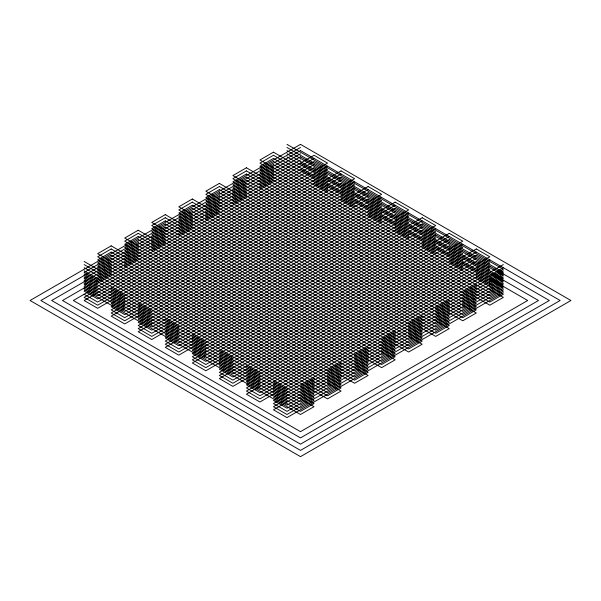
<?xml version="1.0" encoding="UTF-8"?>
<svg xmlns="http://www.w3.org/2000/svg" width="601" height="601" viewBox="0 0 601 601"><rect width="100%" height="100%" fill="white"/><g stroke="black" fill="none" stroke-linecap="round" stroke-linejoin="round"><path stroke-width="0.9" d="M300.5 147.478L84.14 272.396L97.662 280.201M97.662 269.271L111.185 261.465M124.707 253.66L138.23 245.847M151.752 238.041L165.275 230.236M178.797 222.43L192.32 214.625M205.843 206.812L219.365 199.006M232.887 191.201L246.41 183.395M259.933 175.582L273.455 167.777M300.5 153.728L84.14 278.639L97.662 286.444M97.662 272.396L111.185 264.59M124.707 256.777L138.23 248.972M151.752 241.166L165.275 233.361M178.797 225.548L192.32 217.742M205.843 209.937L219.365 202.131M232.887 194.326L246.41 186.513M259.933 178.707L273.455 170.902M97.662 275.521L111.185 267.708M124.707 259.902L138.23 252.097M151.752 244.291L165.275 236.478M178.797 228.673L192.32 220.867M205.843 213.062L219.365 205.257M232.887 197.444L246.41 189.638M259.933 181.833L273.455 174.027M300.5 159.971L84.14 284.889L97.662 292.695M97.662 278.639L111.185 270.833M124.707 263.028L138.23 255.222M151.752 247.409L165.275 239.604M178.797 231.798L192.32 223.993M205.843 216.18L219.365 208.374M232.887 200.569L246.41 192.763M259.933 184.958L273.455 177.145M97.662 281.764L111.185 273.958M124.707 266.145L138.23 258.34M151.752 250.534L165.275 242.729M178.797 234.923L192.32 227.11M205.843 219.305L219.365 211.499M232.887 203.694L246.41 195.881M259.933 188.075L273.455 180.27M314.022 158.409L84.14 291.132L97.662 298.937L327.545 166.214M314.022 164.659L84.14 297.375L97.662 305.188L327.545 172.464M341.067 174.027L111.185 306.743L124.707 314.556L354.59 181.833M341.067 180.27L111.185 312.993L124.707 320.799L354.59 188.075M368.113 189.638L138.23 322.361L151.752 330.167L381.635 197.444M368.113 195.881L138.23 328.604L151.752 336.41L381.635 203.694M395.157 205.249L165.275 337.972L178.797 345.778L408.68 213.062M395.157 211.499L165.275 344.223L178.797 352.028L408.68 219.305M422.202 220.867L192.32 353.591L205.843 361.396L435.725 228.673M422.202 227.11L192.32 359.834L205.843 367.639L435.725 234.923M449.248 236.478L219.365 369.202L232.887 377.007L462.77 244.291M449.248 242.729L219.365 375.452L232.887 383.258L462.77 250.534M476.292 252.097L246.41 384.82L259.933 392.626L489.815 259.902M476.292 258.34L246.41 391.063L259.933 398.869L489.815 266.145M503.337 264.59L273.455 397.306L286.977 405.119L503.337 280.201M503.337 267.708L273.455 400.431L286.977 408.237L503.337 283.326M300.5 386.375L314.022 378.57M327.545 370.764L341.067 362.959M354.59 355.153L368.113 347.34M381.635 339.535L395.157 331.729M408.68 323.924L422.202 316.111M435.725 308.305L449.248 300.5M462.77 292.695L476.292 284.889M489.815 277.076L503.337 269.271L286.977 144.36M503.337 270.833L273.455 403.556L286.977 411.362L503.337 286.444M300.5 389.501L314.022 381.695M327.545 373.89L341.067 366.077M354.59 358.271L368.113 350.466M381.635 342.66L395.157 334.855M408.68 327.042L422.202 319.236M435.725 311.431L449.248 303.625M462.77 295.812L476.292 288.007M489.815 280.201L503.337 272.396L286.977 147.478M503.337 273.958L273.455 406.674L286.977 414.487L503.337 289.569M300.5 392.626L314.022 384.82M327.545 377.007L341.067 369.202M354.59 361.396L368.113 353.591M381.635 345.778L395.157 337.972M408.68 330.167L422.202 322.361M435.725 314.556L449.248 306.743M462.77 298.937L476.292 291.132M489.815 283.326L503.337 275.513L286.977 150.603M503.337 277.076L273.455 409.799L286.977 417.605L503.337 292.695M300.5 395.743L314.022 387.938M327.545 380.132L341.067 372.327M354.59 364.522L368.113 356.709M381.635 348.903L395.157 341.098M408.68 333.292L422.202 325.479M435.725 317.674L449.248 309.868M462.77 302.063L476.292 294.257M489.815 286.444L503.337 278.639L286.977 153.728M300.5 398.869L314.022 391.063M327.545 383.258L341.067 375.452M354.59 367.639L368.113 359.834M381.635 352.028L395.157 344.223M408.68 336.41L422.202 328.604M435.725 320.799L449.248 312.993M462.77 305.188L476.292 297.375M489.815 289.569L503.337 281.764L286.977 156.846M300.5 163.096L538.496 300.5L300.5 437.904L62.504 300.5L314.022 155.283L327.545 163.096L97.662 295.812L84.14 288.007M314.022 174.027L327.545 181.833M341.067 189.638L354.59 197.444M368.113 205.257L381.635 213.062M395.157 220.867L408.68 228.673M422.202 236.478L435.725 244.291M449.248 252.097L462.77 259.902M476.292 267.708L489.815 275.521M300.5 169.339L527.678 300.5L300.5 431.661L73.322 300.5L314.022 161.534L327.545 169.339L97.662 302.063L84.14 294.257M314.022 180.27L327.545 188.075M341.067 195.881L354.59 203.694M368.113 211.499L381.635 219.305M395.157 227.11L408.68 234.923M422.202 242.729L435.725 250.534M449.248 258.34L462.77 266.145M476.292 273.958L489.815 281.764M314.022 183.395L327.545 191.201M341.067 199.006L354.59 206.812M368.113 214.625L381.635 222.43M395.157 230.236L408.68 238.041M422.202 245.847L435.725 253.66M449.248 261.465L462.77 269.271M476.292 277.076L489.815 284.889M84.14 261.465L314.022 394.188L300.5 401.994L84.14 277.076M84.14 264.59L314.022 397.306L300.5 405.119L84.14 280.201M84.14 267.708L314.022 400.431L300.5 408.237L84.14 283.326M84.14 270.833L314.022 403.556L300.5 411.362L84.14 286.444M111.185 288.007L124.707 295.812M138.23 303.625L151.752 311.431M165.275 319.236L178.797 327.042M192.32 334.855L205.843 342.66M219.365 350.466L232.887 358.271M246.41 366.077L259.933 373.89M273.455 381.695L286.977 389.501M84.14 273.958L314.022 406.674L300.5 414.487L84.14 289.569M84.14 275.513L97.662 283.326M111.185 291.132L124.707 298.937M138.23 306.743L151.752 314.556M165.275 322.361L178.797 330.167M192.32 337.972L205.843 345.778M219.365 353.591L232.887 361.396M246.41 369.202L259.933 377.007M273.455 384.82L286.977 392.626M111.185 294.257L124.707 302.063M138.23 309.868L151.752 317.674M165.275 325.479L178.797 333.292M192.32 341.098L205.843 348.903M219.365 356.709L232.887 364.522M246.41 372.327L259.933 380.132M273.455 387.938L286.977 395.743M84.14 281.764L97.662 289.569M111.185 297.375L124.707 305.188M138.23 312.993L151.752 320.799M165.275 328.604L178.797 336.41M192.32 344.223L205.843 352.028M219.365 359.834L232.887 367.639M246.41 375.452L259.933 383.258M273.455 391.063L286.977 398.869M111.185 300.5L124.707 308.305M138.23 316.111L151.752 323.924M165.275 331.729L178.797 339.535M192.32 347.34L205.843 355.153M219.365 362.959L232.887 370.764M246.41 378.57L259.933 386.375M273.455 394.188L286.977 401.994M111.185 245.847L97.662 253.66L327.545 386.375L341.067 378.57L111.185 245.847M138.23 230.236L124.707 238.041L354.59 370.764L368.113 362.959L138.23 230.236M165.275 214.625L151.752 222.43L381.635 355.153L395.157 347.34L165.275 214.625M192.32 199.006L178.797 206.812L408.68 339.535L422.202 331.729L192.32 199.006M219.365 183.395L205.843 191.201L435.725 323.924L449.248 316.111L219.365 183.395M246.41 167.777L232.887 175.582L462.77 308.305L476.292 300.5L246.41 167.777M273.455 152.166L259.933 159.971L489.815 292.695L503.337 284.889L273.455 152.166M111.185 248.972L97.662 256.777L327.545 389.501L341.067 381.695L111.185 248.972M138.23 233.361L124.707 241.166L354.59 373.89L368.113 366.077L138.23 233.361M165.275 217.742L151.752 225.548L381.635 358.271L395.157 350.466L165.275 217.742M192.32 202.131L178.797 209.937L408.68 342.66L422.202 334.855L192.32 202.131M219.365 186.513L205.843 194.326L435.725 327.042L449.248 319.236L219.365 186.513M246.41 170.902L232.887 178.707L462.77 311.431L476.292 303.625L246.41 170.902M273.455 155.283L259.933 163.096L489.815 295.812L503.337 288.007L273.455 155.283M111.185 252.097L97.662 259.902L327.545 392.626L341.067 384.82L111.185 252.097M138.23 236.478L124.707 244.291L354.59 377.007L368.113 369.202L138.23 236.478M165.275 220.867L151.752 228.673L381.635 361.396L395.157 353.591L165.275 220.867M192.32 205.249L178.797 213.062L408.68 345.778L422.202 337.972L192.32 205.249M219.365 189.638L205.843 197.444L435.725 330.167L449.248 322.361L219.365 189.638M246.41 174.027L232.887 181.833L462.77 314.556L476.292 306.743L246.41 174.027M273.455 158.409L259.933 166.214L489.815 298.937L503.337 291.132L273.455 158.409M300.5 144.36L30.05 300.5L300.5 456.64L570.95 300.5L300.5 144.36M111.185 255.222L97.662 263.028L327.545 395.751L341.067 387.938L111.185 255.222M138.23 239.604L124.707 247.409L354.59 380.132L368.113 372.327L138.23 239.604M165.275 223.993L151.752 231.798L381.635 364.522L395.157 356.709L165.275 223.993M192.32 208.374L178.797 216.18L408.68 348.903L422.202 341.098L192.32 208.374M219.365 192.763L205.843 200.569L435.725 333.292L449.248 325.487L219.365 192.763M246.41 177.145L232.887 184.958L462.77 317.674L476.292 309.868L246.41 177.145M273.455 161.534L259.933 169.339L489.815 302.063L503.337 294.257L273.455 161.534M111.185 258.34L97.662 266.145L327.545 398.869L341.067 391.063L111.185 258.34M138.23 242.729L124.707 250.534L354.59 383.258L368.113 375.452L138.23 242.729M165.275 227.11L151.752 234.923L381.635 367.639L395.157 359.834L165.275 227.11M192.32 211.499L178.797 219.305L408.68 352.028L422.202 344.223L192.32 211.499M219.365 195.881L205.843 203.694L435.725 336.41L449.248 328.604L219.365 195.881M246.41 180.27L232.887 188.075L462.77 320.799L476.292 312.993L246.41 180.27M273.455 164.659L259.933 172.464L489.815 305.188L503.337 297.375L273.455 164.659M300.5 150.603L40.868 300.5L300.5 450.397L560.132 300.5L300.5 150.603M300.5 156.846L51.686 300.5L300.5 444.154L549.314 300.5L300.5 156.846M314.022 167.777L84.14 300.5L97.662 308.305L327.545 175.582L314.022 167.777M341.067 170.902L111.185 303.625L124.707 311.431L354.59 178.707L341.067 170.902M341.067 177.145L111.185 309.868L124.707 317.674L354.59 184.958L341.067 177.145M341.067 183.395L111.185 316.111L124.707 323.924L354.59 191.201L341.067 183.395M368.113 186.513L138.23 319.236L151.752 327.042L381.635 194.326L368.113 186.513M368.113 192.763L138.23 325.487L151.752 333.292L381.635 200.569L368.113 192.763M368.113 199.006L138.23 331.729L151.752 339.535L381.635 206.812L368.113 199.006M395.157 202.131L165.275 334.855L178.797 342.66L408.68 209.937L395.157 202.131M395.157 208.374L165.275 341.098L178.797 348.903L408.68 216.18L395.157 208.374M395.157 214.625L165.275 347.34L178.797 355.153L408.68 222.43L395.157 214.625M422.202 217.742L192.32 350.466L205.843 358.271L435.725 225.548L422.202 217.742M422.202 223.993L192.32 356.709L205.843 364.522L435.725 231.798L422.202 223.993M422.202 230.236L192.32 362.959L205.843 370.764L435.725 238.041L422.202 230.236M449.248 233.361L219.365 366.077L232.887 373.89L462.77 241.166L449.248 233.361M449.248 239.604L219.365 372.327L232.887 380.132L462.77 247.409L449.248 239.604M449.248 245.847L219.365 378.57L232.887 386.375L462.77 253.66L449.248 245.847M476.292 248.972L246.41 381.695L259.933 389.501L489.815 256.777L476.292 248.972M476.292 255.222L246.41 387.938L259.933 395.751L489.815 263.028L476.292 255.222M476.292 261.465L246.41 394.188L259.933 401.994L489.815 269.271L476.292 261.465"/></g></svg>
